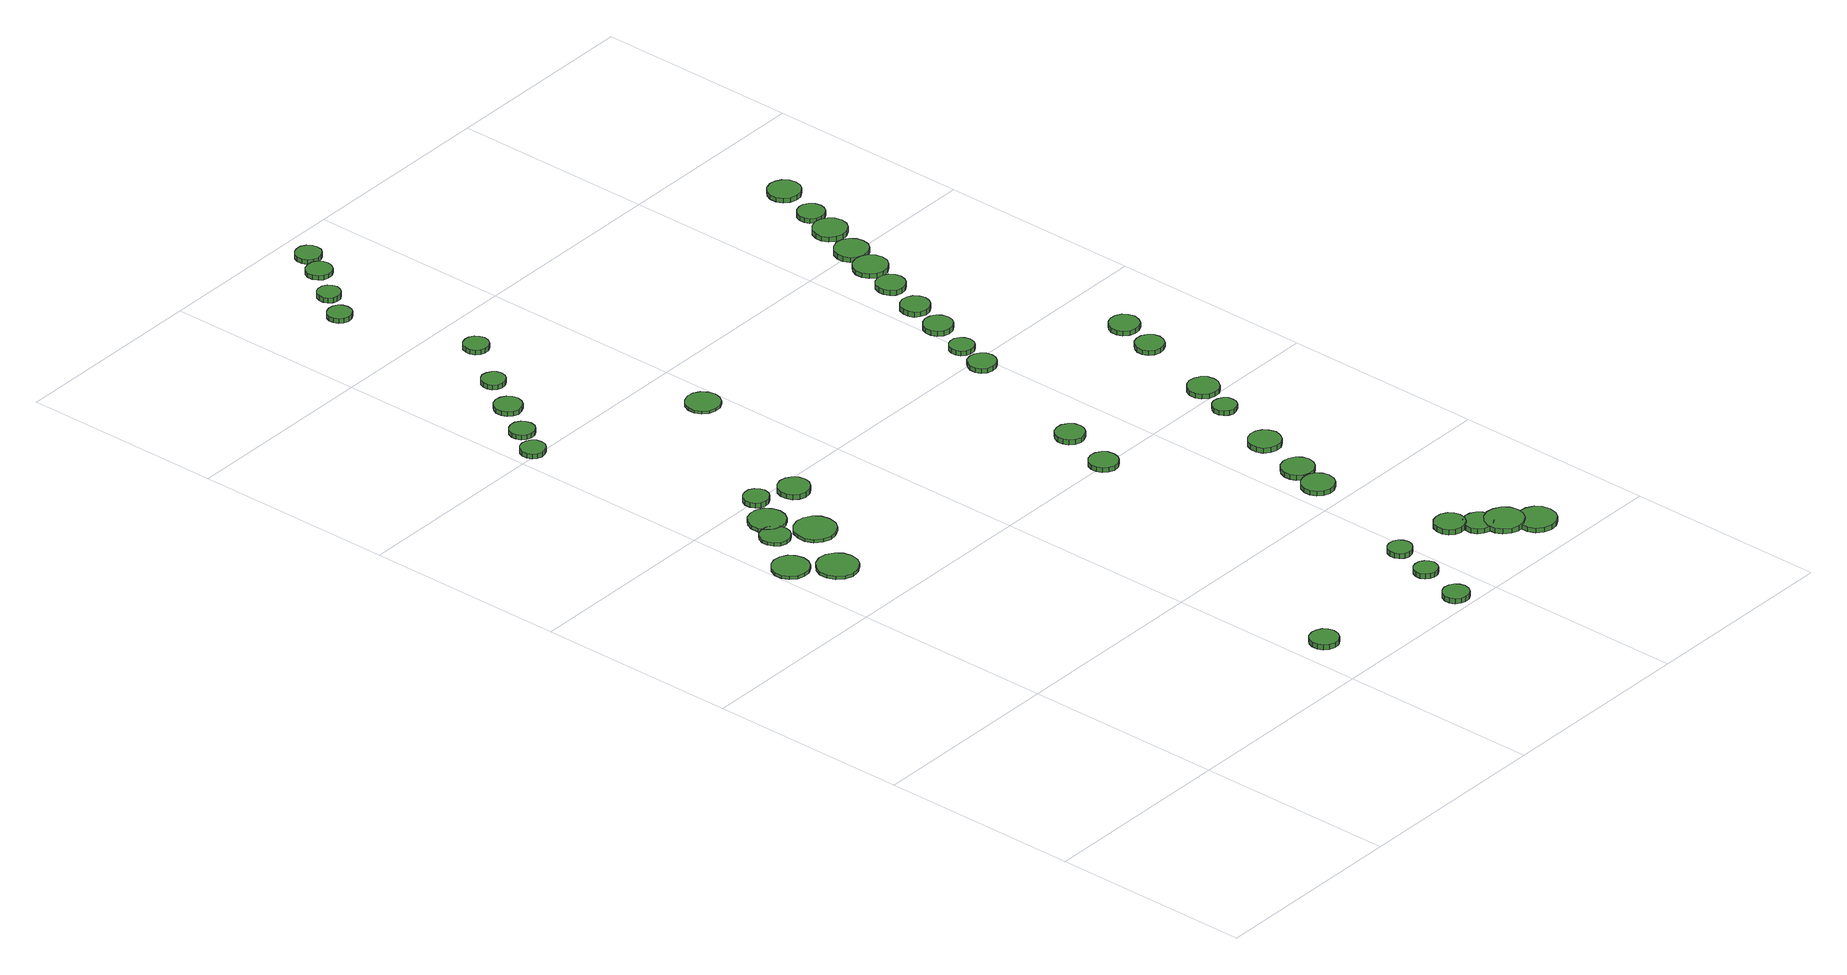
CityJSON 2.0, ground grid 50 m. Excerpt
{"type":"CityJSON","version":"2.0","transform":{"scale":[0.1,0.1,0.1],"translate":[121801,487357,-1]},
"CityObjects":{
"tree1":{"type":"SolitaryVegetationObject","attributes":{"function":"something"},"geometry":[{"type":"MultiSurface","lod":"1","boundaries":[[[0,1,2,3,4,5,6,7,8,9,10,11,12,13,14]],[[15,16,17,18,19,20,21,22,23,24,25,26,27,28,29]],[[0,29,28,1]],[[1,28,27,2]],[[2,27,26,3]],[[3,26,25,4]],[[4,25,24,5]],[[5,24,23,6]],[[6,23,22,7]],[[7,22,21,8]],[[8,21,20,9]],[[9,20,19,10]],[[10,19,18,11]],[[11,18,17,12]],[[12,17,16,13]],[[13,16,15,14]],[[14,15,29,0]]]}]},
"tree2":{"type":"SolitaryVegetationObject","attributes":{"function":"something"},"geometry":[{"type":"MultiSurface","lod":"1","boundaries":[[[30,31,32,33,34,35,36,37,38,39,40,41,42,43,44]],[[45,46,47,48,49,50,51,52,53,54,55,56,57,58,59]],[[30,59,58,31]],[[31,58,57,32]],[[32,57,56,33]],[[33,56,55,34]],[[34,55,54,35]],[[35,54,53,36]],[[36,53,52,37]],[[37,52,51,38]],[[38,51,50,39]],[[39,50,49,40]],[[40,49,48,41]],[[41,48,47,42]],[[42,47,46,43]],[[43,46,45,44]],[[44,45,59,30]]]}]},
"tree3":{"type":"SolitaryVegetationObject","attributes":{"function":"something"},"geometry":[{"type":"MultiSurface","lod":"1","boundaries":[[[60,61,62,63,64,65,66,67,68,69,70,71,72,73,74]],[[75,76,77,78,79,80,81,82,83,84,85,86,87,88,89]],[[60,89,88,61]],[[61,88,87,62]],[[62,87,86,63]],[[63,86,85,64]],[[64,85,84,65]],[[65,84,83,66]],[[66,83,82,67]],[[67,82,81,68]],[[68,81,80,69]],[[69,80,79,70]],[[70,79,78,71]],[[71,78,77,72]],[[72,77,76,73]],[[73,76,75,74]],[[74,75,89,60]]]}]},
"tree4":{"type":"SolitaryVegetationObject","attributes":{"function":"something"},"geometry":[{"type":"MultiSurface","lod":"1","boundaries":[[[90,91,92,93,94,95,96,97,98,99,100,101,102,103,104]],[[105,106,107,108,109,110,111,112,113,114,115,116,117,118,119]],[[90,119,118,91]],[[91,118,117,92]],[[92,117,116,93]],[[93,116,115,94]],[[94,115,114,95]],[[95,114,113,96]],[[96,113,112,97]],[[97,112,111,98]],[[98,111,110,99]],[[99,110,109,100]],[[100,109,108,101]],[[101,108,107,102]],[[102,107,106,103]],[[103,106,105,104]],[[104,105,119,90]]]}]},
"tree5":{"type":"SolitaryVegetationObject","attributes":{"function":"something"},"geometry":[{"type":"MultiSurface","lod":"1","boundaries":[[[120,121,122,123,124,125,126,127,128,129,130,131,132,133,134]],[[135,136,137,138,139,140,141,142,143,144,145,146,147,148,149]],[[120,149,148,121]],[[121,148,147,122]],[[122,147,146,123]],[[123,146,145,124]],[[124,145,144,125]],[[125,144,143,126]],[[126,143,142,127]],[[127,142,141,128]],[[128,141,140,129]],[[129,140,139,130]],[[130,139,138,131]],[[131,138,137,132]],[[132,137,136,133]],[[133,136,135,134]],[[134,135,149,120]]]}]},
"tree6":{"type":"SolitaryVegetationObject","attributes":{"function":"something"},"geometry":[{"type":"MultiSurface","lod":"1","boundaries":[[[150,151,152,153,154,155,156,157,158,159,160,161,162,163,164]],[[165,166,167,168,169,170,171,172,173,174,175,176,177,178,179]],[[150,179,178,151]],[[151,178,177,152]],[[152,177,176,153]],[[153,176,175,154]],[[154,175,174,155]],[[155,174,173,156]],[[156,173,172,157]],[[157,172,171,158]],[[158,171,170,159]],[[159,170,169,160]],[[160,169,168,161]],[[161,168,167,162]],[[162,167,166,163]],[[163,166,165,164]],[[164,165,179,150]]]}]},
"tree7":{"type":"SolitaryVegetationObject","attributes":{"function":"something"},"geometry":[{"type":"MultiSurface","lod":"1","boundaries":[[[180,181,182,183,184,185,186,187,188,189,190,191,192,193,194]],[[195,196,197,198,199,200,201,202,203,204,205,206,207,208,209]],[[180,209,208,181]],[[181,208,207,182]],[[182,207,206,183]],[[183,206,205,184]],[[184,205,204,185]],[[185,204,203,186]],[[186,203,202,187]],[[187,202,201,188]],[[188,201,200,189]],[[189,200,199,190]],[[190,199,198,191]],[[191,198,197,192]],[[192,197,196,193]],[[193,196,195,194]],[[194,195,209,180]]]}]},
"tree8":{"type":"SolitaryVegetationObject","attributes":{"function":"something"},"geometry":[{"type":"MultiSurface","lod":"1","boundaries":[[[210,211,212,213,214,215,216,217,218,219,220,221,222,223,224]],[[225,226,227,228,229,230,231,232,233,234,235,236,237,238,239]],[[210,239,238,211]],[[211,238,237,212]],[[212,237,236,213]],[[213,236,235,214]],[[214,235,234,215]],[[215,234,233,216]],[[216,233,232,217]],[[217,232,231,218]],[[218,231,230,219]],[[219,230,229,220]],[[220,229,228,221]],[[221,228,227,222]],[[222,227,226,223]],[[223,226,225,224]],[[224,225,239,210]]]}]},
"tree9":{"type":"SolitaryVegetationObject","attributes":{"function":"something"},"geometry":[{"type":"MultiSurface","lod":"1","boundaries":[[[240,241,242,243,244,245,246,247,248,249,250,251,252,253,254]],[[255,256,257,258,259,260,261,262,263,264,265,266,267,268,269]],[[240,269,268,241]],[[241,268,267,242]],[[242,267,266,243]],[[243,266,265,244]],[[244,265,264,245]],[[245,264,263,246]],[[246,263,262,247]],[[247,262,261,248]],[[248,261,260,249]],[[249,260,259,250]],[[250,259,258,251]],[[251,258,257,252]],[[252,257,256,253]],[[253,256,255,254]],[[254,255,269,240]]]}]},
"tree10":{"type":"SolitaryVegetationObject","attributes":{"function":"something"},"geometry":[{"type":"MultiSurface","lod":"1","boundaries":[[[270,271,272,273,274,275,276,277,278,279,280,281,282,283,284]],[[285,286,287,288,289,290,291,292,293,294,295,296,297,298,299]],[[270,299,298,271]],[[271,298,297,272]],[[272,297,296,273]],[[273,296,295,274]],[[274,295,294,275]],[[275,294,293,276]],[[276,293,292,277]],[[277,292,291,278]],[[278,291,290,279]],[[279,290,289,280]],[[280,289,288,281]],[[281,288,287,282]],[[282,287,286,283]],[[283,286,285,284]],[[284,285,299,270]]]}]},
"tree11":{"type":"SolitaryVegetationObject","attributes":{"function":"something"},"geometry":[{"type":"MultiSurface","lod":"1","boundaries":[[[300,301,302,303,304,305,306,307,308,309,310,311,312,313,314]],[[315,316,317,318,319,320,321,322,323,324,325,326,327,328,329]],[[300,329,328,301]],[[301,328,327,302]],[[302,327,326,303]],[[303,326,325,304]],[[304,325,324,305]],[[305,324,323,306]],[[306,323,322,307]],[[307,322,321,308]],[[308,321,320,309]],[[309,320,319,310]],[[310,319,318,311]],[[311,318,317,312]],[[312,317,316,313]],[[313,316,315,314]],[[314,315,329,300]]]}]},
"tree12":{"type":"SolitaryVegetationObject","attributes":{"function":"something"},"geometry":[{"type":"MultiSurface","lod":"1","boundaries":[[[330,331,332,333,334,335,336,337,338,339,340,341,342,343,344]],[[345,346,347,348,349,350,351,352,353,354,355,356,357,358,359]],[[330,359,358,331]],[[331,358,357,332]],[[332,357,356,333]],[[333,356,355,334]],[[334,355,354,335]],[[335,354,353,336]],[[336,353,352,337]],[[337,352,351,338]],[[338,351,350,339]],[[339,350,349,340]],[[340,349,348,341]],[[341,348,347,342]],[[342,347,346,343]],[[343,346,345,344]],[[344,345,359,330]]]}]},
"tree13":{"type":"SolitaryVegetationObject","attributes":{"function":"something"},"geometry":[{"type":"MultiSurface","lod":"1","boundaries":[[[360,361,362,363,364,365,366,367,368,369,370,371,372,373,374]],[[375,376,377,378,379,380,381,382,383,384,385,386,387,388,389]],[[360,389,388,361]],[[361,388,387,362]],[[362,387,386,363]],[[363,386,385,364]],[[364,385,384,365]],[[365,384,383,366]],[[366,383,382,367]],[[367,382,381,368]],[[368,381,380,369]],[[369,380,379,370]],[[370,379,378,371]],[[371,378,377,372]],[[372,377,376,373]],[[373,376,375,374]],[[374,375,389,360]]]}]},
"tree14":{"type":"SolitaryVegetationObject","attributes":{"function":"something"},"geometry":[{"type":"MultiSurface","lod":"1","boundaries":[[[390,391,392,393,394,395,396,397,398,399,400,401,402,403,404]],[[405,406,407,408,409,410,411,412,413,414,415,416,417,418,419]],[[390,419,418,391]],[[391,418,417,392]],[[392,417,416,393]],[[393,416,415,394]],[[394,415,414,395]],[[395,414,413,396]],[[396,413,412,397]],[[397,412,411,398]],[[398,411,410,399]],[[399,410,409,400]],[[400,409,408,401]],[[401,408,407,402]],[[402,407,406,403]],[[403,406,405,404]],[[404,405,419,390]]]}]},
"tree15":{"type":"SolitaryVegetationObject","attributes":{"function":"something"},"geometry":[{"type":"MultiSurface","lod":"1","boundaries":[[[420,421,422,423,424,425,426,427,428,429,430,431,432,433,434]],[[435,436,437,438,439,440,441,442,443,444,445,446,447,448,449]],[[420,449,448,421]],[[421,448,447,422]],[[422,447,446,423]],[[423,446,445,424]],[[424,445,444,425]],[[425,444,443,426]],[[426,443,442,427]],[[427,442,441,428]],[[428,441,440,429]],[[429,440,439,430]],[[430,439,438,431]],[[431,438,437,432]],[[432,437,436,433]],[[433,436,435,434]],[[434,435,449,420]]]}]},
"tree16":{"type":"SolitaryVegetationObject","attributes":{"function":"something"},"geometry":[{"type":"MultiSurface","lod":"1","boundaries":[[[450,451,452,453,454,455,456,457,458,459,460,461,462,463,464]],[[465,466,467,468,469,470,471,472,473,474,475,476,477,478,479]],[[450,479,478,451]],[[451,478,477,452]],[[452,477,476,453]],[[453,476,475,454]],[[454,475,474,455]],[[455,474,473,456]],[[456,473,472,457]],[[457,472,471,458]],[[458,471,470,459]],[[459,470,469,460]],[[460,469,468,461]],[[461,468,467,462]],[[462,467,466,463]],[[463,466,465,464]],[[464,465,479,450]]]}]},
"tree17":{"type":"SolitaryVegetationObject","attributes":{"function":"something"},"geometry":[{"type":"MultiSurface","lod":"1","boundaries":[[[480,481,482,483,484,485,486,487,488,489,490,491,492,493,494]],[[495,496,497,498,499,500,501,502,503,504,505,506,507,508,509]],[[480,509,508,481]],[[481,508,507,482]],[[482,507,506,483]],[[483,506,505,484]],[[484,505,504,485]],[[485,504,503,486]],[[486,503,502,487]],[[487,502,501,488]],[[488,501,500,489]],[[489,500,499,490]],[[490,499,498,491]],[[491,498,497,492]],[[492,497,496,493]],[[493,496,495,494]],[[494,495,509,480]]]}]},
"tree18":{"type":"SolitaryVegetationObject","attributes":{"function":"something"},"geometry":[{"type":"MultiSurface","lod":"1","boundaries":[[[510,511,512,513,514,515,516,517,518,519,520,521,522,523,524]],[[525,526,527,528,529,530,531,532,533,534,535,536,537,538,539]],[[510,539,538,511]],[[511,538,537,512]],[[512,537,536,513]],[[513,536,535,514]],[[514,535,534,515]],[[515,534,533,516]],[[516,533,532,517]],[[517,532,531,518]],[[518,531,530,519]],[[519,530,529,520]],[[520,529,528,521]],[[521,528,527,522]],[[522,527,526,523]],[[523,526,525,524]],[[524,525,539,510]]]}]},
"tree19":{"type":"SolitaryVegetationObject","attributes":{"function":"something"},"geometry":[{"type":"MultiSurface","lod":"1","boundaries":[[[540,541,542,543,544,545,546,547,548,549,550,551,552,553,554]],[[555,556,557,558,559,560,561,562,563,564,565,566,567,568,569]],[[540,569,568,541]],[[541,568,567,542]],[[542,567,566,543]],[[543,566,565,544]],[[544,565,564,545]],[[545,564,563,546]],[[546,563,562,547]],[[547,562,561,548]],[[548,561,560,549]],[[549,560,559,550]],[[550,559,558,551]],[[551,558,557,552]],[[552,557,556,553]],[[553,556,555,554]],[[554,555,569,540]]]}]},
"tree20":{"type":"SolitaryVegetationObject","attributes":{"function":"something"},"geometry":[{"type":"MultiSurface","lod":"1","boundaries":[[[570,571,572,573,574,575,576,577,578,579,580,581,582,583,584]],[[585,586,587,588,589,590,591,592,593,594,595,596,597,598,599]],[[570,599,598,571]],[[571,598,597,572]],[[572,597,596,573]],[[573,596,595,574]],[[574,595,594,575]],[[575,594,593,576]],[[576,593,592,577]],[[577,592,591,578]],[[578,591,590,579]],[[579,590,589,580]],[[580,589,588,581]],[[581,588,587,582]],[[582,587,586,583]],[[583,586,585,584]],[[584,585,599,570]]]}]},
"tree21":{"type":"SolitaryVegetationObject","attributes":{"function":"something"},"geometry":[{"type":"MultiSurface","lod":"1","boundaries":[[[600,601,602,603,604,605,606,607,608,609,610,611,612,613,614]],[[615,616,617,618,619,620,621,622,623,624,625,626,627,628,629]],[[600,629,628,601]],[[601,628,627,602]],[[602,627,626,603]],[[603,626,625,604]],[[604,625,624,605]],[[605,624,623,606]],[[606,623,622,607]],[[607,622,621,608]],[[608,621,620,609]],[[609,620,619,610]],[[610,619,618,611]],[[611,618,617,612]],[[612,617,616,613]],[[613,616,615,614]],[[614,615,629,600]]]}]},
"tree22":{"type":"SolitaryVegetationObject","attributes":{"function":"something"},"geometry":[{"type":"MultiSurface","lod":"1","boundaries":[[[630,631,632,633,634,635,636,637,638,639,640,641,642,643,644]],[[645,646,647,648,649,650,651,652,653,654,655,656,657,658,659]],[[630,659,658,631]],[[631,658,657,632]],[[632,657,656,633]],[[633,656,655,634]],[[634,655,654,635]],[[635,654,653,636]],[[636,653,652,637]],[[637,652,651,638]],[[638,651,650,639]],[[639,650,649,640]],[[640,649,648,641]],[[641,648,647,642]],[[642,647,646,643]],[[643,646,645,644]],[[644,645,659,630]]]}]},
"tree23":{"type":"SolitaryVegetationObject","attributes":{"function":"something"},"geometry":[{"type":"MultiSurface","lod":"1","boundaries":[[[660,661,662,663,664,665,666,667,668,669,670,671,672,673,674]],[[675,676,677,678,679,680,681,682,683,684,685,686,687,688,689]],[[660,689,688,661]],[[661,688,687,662]],[[662,687,686,663]],[[663,686,685,664]],[[664,685,684,665]],[[665,684,683,666]],[[666,683,682,667]],[[667,682,681,668]],[[668,681,680,669]],[[669,680,679,670]],[[670,679,678,671]],[[671,678,677,672]],[[672,677,676,673]],[[673,676,675,674]],[[674,675,689,660]]]}]},
"tree24":{"type":"SolitaryVegetationObject","attributes":{"function":"something"},"geometry":[{"type":"MultiSurface","lod":"1","boundaries":[[[690,691,692,693,694,695,696,697,698,699,700,701,702,703,704]],[[705,706,707,708,709,710,711,712,713,714,715,716,717,718,719]],[[690,719,718,691]],[[691,718,717,692]],[[692,717,716,693]],[[693,716,715,694]],[[694,715,714,695]],[[695,714,713,696]],[[696,713,712,697]],[[697,712,711,698]],[[698,711,710,699]],[[699,710,709,700]],[[700,709,708,701]],[[701,708,707,702]],[[702,707,706,703]],[[703,706,705,704]],[[704,705,719,690]]]}]},
"tree25":{"type":"SolitaryVegetationObject","attributes":{"function":"something"},"geometry":[{"type":"MultiSurface","lod":"1","boundaries":[[[720,721,722,723,724,725,726,727,728,729,730,731,732,733,734]],[[735,736,737,738,739,740,741,742,743,744,745,746,747,748,749]],[[720,749,748,721]],[[721,748,747,722]],[[722,747,746,723]],[[723,746,745,724]],[[724,745,744,725]],[[725,744,743,726]],[[726,743,742,727]],[[727,742,741,728]],[[728,741,740,729]],[[729,740,739,730]],[[730,739,738,731]],[[731,738,737,732]],[[732,737,736,733]],[[733,736,735,734]],[[734,735,749,720]]]}]},
"tree26":{"type":"SolitaryVegetationObject","attributes":{"function":"something"},"geometry":[{"type":"MultiSurface","lod":"1","boundaries":[[[750,751,752,753,754,755,756,757,758,759,760,761,762,763,764]],[[765,766,767,768,769,770,771,772,773,774,775,776,777,778,779]],[[750,779,778,751]],[[751,778,777,752]],[[752,777,776,753]],[[753,776,775,754]],[[754,775,774,755]],[[755,774,773,756]],[[756,773,772,757]],[[757,772,771,758]],[[758,771,770,759]],[[759,770,769,760]],[[760,769,768,761]],[[761,768,767,762]],[[762,767,766,763]],[[763,766,765,764]],[[764,765,779,750]]]}]},
"tree27":{"type":"SolitaryVegetationObject","attributes":{"function":"something"},"geometry":[{"type":"MultiSurface","lod":"1","boundaries":[[[780,781,782,783,784,785,786,787,788,789,790,791,792,793,794]],[[795,796,797,798,799,800,801,802,803,804,805,806,807,808,809]],[[780,809,808,781]],[[781,808,807,782]],[[782,807,806,783]],[[783,806,805,784]],[[784,805,804,785]],[[785,804,803,786]],[[786,803,802,787]],[[787,802,801,788]],[[788,801,800,789]],[[789,800,799,790]],[[790,799,798,791]],[[791,798,797,792]],[[792,797,796,793]],[[793,796,795,794]],[[794,795,809,780]]]}]},
"tree28":{"type":"SolitaryVegetationObject","attributes":{"function":"something"},"geometry":[{"type":"MultiSurface","lod":"1","boundaries":[[[810,811,812,813,814,815,816,817,818,819,820,821,822,823,824]],[[825,826,827,828,829,830,831,832,833,834,835,836,837,838,839]],[[810,839,838,811]],[[811,838,837,812]],[[812,837,836,813]],[[813,836,835,814]],[[814,835,834,815]],[[815,834,833,816]],[[816,833,832,817]],[[817,832,831,818]],[[818,831,830,819]],[[819,830,829,820]],[[820,829,828,821]],[[821,828,827,822]],[[822,827,826,823]],[[823,826,825,824]],[[824,825,839,810]]]}]},
"tree29":{"type":"SolitaryVegetationObject","attributes":{"function":"something"},"geometry":[{"type":"MultiSurface","lod":"1","boundaries":[[[840,841,842,843,844,845,846,847,848,849,850,851,852,853,854]],[[855,856,857,858,859,860,861,862,863,864,865,866,867,868,869]],[[840,869,868,841]],[[841,868,867,842]],[[842,867,866,843]],[[843,866,865,844]],[[844,865,864,845]],[[845,864,863,846]],[[846,863,862,847]],[[847,862,861,848]],[[848,861,860,849]],[[849,860,859,850]],[[850,859,858,851]],[[851,858,857,852]],[[852,857,856,853]],[[853,856,855,854]],[[854,855,869,840]]]}]},
"tree30":{"type":"SolitaryVegetationObject","attributes":{"function":"something"},"geometry":[{"type":"MultiSurface","lod":"1","boundaries":[[[870,871,872,873,874,875,876,877,878,879,880,881,882,883,884]],[[885,886,887,888,889,890,891,892,893,894,895,896,897,898,899]],[[870,899,898,871]],[[871,898,897,872]],[[872,897,896,873]],[[873,896,895,874]],[[874,895,894,875]],[[875,894,893,876]],[[876,893,892,877]],[[877,892,891,878]],[[878,891,890,879]],[[879,890,889,880]],[[880,889,888,881]],[[881,888,887,882]],[[882,887,886,883]],[[883,886,885,884]],[[884,885,899,870]]]}]},
"tree31":{"type":"SolitaryVegetationObject","attributes":{"function":"something"},"geometry":[{"type":"MultiSurface","lod":"1","boundaries":[[[900,901,902,903,904,905,906,907,908,909,910,911,912,913,914]],[[915,916,917,918,919,920,921,922,923,924,925,926,927,928,929]],[[900,929,928,901]],[[901,928,927,902]],[[902,927,926,903]],[[903,926,925,904]],[[904,925,924,905]],[[905,924,923,906]],[[906,923,922,907]],[[907,922,921,908]],[[908,921,920,909]],[[909,920,919,910]],[[910,919,918,911]],[[911,918,917,912]],[[912,917,916,913]],[[913,916,915,914]],[[914,915,929,900]]]}]},
"tree32":{"type":"SolitaryVegetationObject","attributes":{"function":"something"},"geometry":[{"type":"MultiSurface","lod":"1","boundaries":[[[930,931,932,933,934,935,936,937,938,939,940,941,942,943,944]],[[945,946,947,948,949,950,951,952,953,954,955,956,957,958,959]],[[930,959,958,931]],[[931,958,957,932]],[[932,957,956,933]],[[933,956,955,934]],[[934,955,954,935]],[[935,954,953,936]],[[936,953,952,937]],[[937,952,951,938]],[[938,951,950,939]],[[939,950,949,940]],[[940,949,948,941]],[[941,948,947,942]],[[942,947,946,943]],[[943,946,945,944]],[[944,945,959,930]]]}]},
"tree33":{"type":"SolitaryVegetationObject","attributes":{"function":"something"},"geometry":[{"type":"MultiSurface","lod":"1","boundaries":[[[960,961,962,963,964,965,966,967,968,969,970,971,972,973,974]],[[975,976,977,978,979,980,981,982,983,984,985,986,987,988,989]],[[960,989,988,961]],[[961,988,987,962]],[[962,987,986,963]],[[963,986,985,964]],[[964,985,984,965]],[[965,984,983,966]],[[966,983,982,967]],[[967,982,981,968]],[[968,981,980,969]],[[969,980,979,970]],[[970,979,978,971]],[[971,978,977,972]],[[972,977,976,973]],[[973,976,975,974]],[[974,975,989,960]]]}]},
"tree34":{"type":"SolitaryVegetationObject","attributes":{"function":"something"},"geometry":[{"type":"MultiSurface","lod":"1","boundaries":[[[990,991,992,993,994,995,996,997,998,999,1000,1001,1002,1003,1004]],[[1005,1006,1007,1008,1009,1010,1011,1012,1013,1014,1015,1016,1017,1018,1019]],[[990,1019,1018,991]],[[991,1018,1017,992]],[[992,1017,1016,993]],[[993,1016,1015,994]],[[994,1015,1014,995]],[[995,1014,1013,996]],[[996,1013,1012,997]],[[997,1012,1011,998]],[[998,1011,1010,999]],[[999,1010,1009,1000]],[[1000,1009,1008,1001]],[[1001,1008,1007,1002]],[[1002,1007,1006,1003]],[[1003,1006,1005,1004]],[[1004,1005,1019,990]]]}]},
"tree35":{"type":"SolitaryVegetationObject","attributes":{"function":"something"},"geometry":[{"type":"MultiSurface","lod":"1","boundaries":[[[1020,1021,1022,1023,1024,1025,1026,1027,1028,1029,1030,1031,1032,1033,1034]],[[1035,1036,1037,1038,1039,1040,1041,1042,1043,1044,1045,1046,1047,1048,1049]],[[1020,1049,1048,1021]],[[1021,1048,1047,1022]],[[1022,1047,1046,1023]],[[1023,1046,1045,1024]],[[1024,1045,1044,1025]],[[1025,1044,1043,1026]],[[1026,1043,1042,1027]],[[1027,1042,1041,1028]],[[1028,1041,1040,1029]],[[1029,1040,1039,1030]],[[1030,1039,1038,1031]],[[1031,1038,1037,1032]],[[1032,1037,1036,1033]],[[1033,1036,1035,1034]],[[1034,1035,1049,1020]]]}]},
"tree36":{"type":"SolitaryVegetationObject","attributes":{"function":"something"},"geometry":[{"type":"MultiSurface","lod":"1","boundaries":[[[1050,1051,1052,1053,1054,1055,1056,1057,1058,1059,1060,1061,1062,1063,1064]],[[1065,1066,1067,1068,1069,1070,1071,1072,1073,1074,1075,1076,1077,1078,1079]],[[1050,1079,1078,1051]],[[1051,1078,1077,1052]],[[1052,1077,1076,1053]],[[1053,1076,1075,1054]],[[1054,1075,1074,1055]],[[1055,1074,1073,1056]],[[1056,1073,1072,1057]],[[1057,1072,1071,1058]],[[1058,1071,1070,1059]],[[1059,1070,1069,1060]],[[1060,1069,1068,1061]],[[1061,1068,1067,1062]],[[1062,1067,1066,1063]],[[1063,1066,1065,1064]],[[1064,1065,1079,1050]]]}]},
"tree37":{"type":"SolitaryVegetationObject","attributes":{"function":"something"},"geometry":[{"type":"MultiSurface","lod":"1","boundaries":[[[1080,1081,1082,1083,1084,1085,1086,1087,1088,1089,1090,1091,1092,1093,1094]],[[1095,1096,1097,1098,1099,1100,1101,1102,1103,1104,1105,1106,1107,1108,1109]],[[1080,1109,1108,1081]],[[1081,1108,1107,1082]],[[1082,1107,1106,1083]],[[1083,1106,1105,1084]],[[1084,1105,1104,1085]],[[1085,1104,1103,1086]],[[1086,1103,1102,1087]],[[1087,1102,1101,1088]],[[1088,1101,1100,1089]],[[1089,1100,1099,1090]],[[1090,1099,1098,1091]],[[1091,1098,1097,1092]],[[1092,1097,1096,1093]],[[1093,1096,1095,1094]],[[1094,1095,1109,1080]]]}]},
"tree38":{"type":"SolitaryVegetationObject","attributes":{"function":"something"},"geometry":[{"type":"MultiSurface","lod":"1","boundaries":[[[1110,1111,1112,1113,1114,1115,1116,1117,1118,1119,1120,1121,1122,1123,1124]],[[1125,1126,1127,1128,1129,1130,1131,1132,1133,1134,1135,1136,1137,1138,1139]],[[1110,1139,1138,1111]],[[1111,1138,1137,1112]],[[1112,1137,1136,1113]],[[1113,1136,1135,1114]],[[1114,1135,1134,1115]],[[1115,1134,1133,1116]],[[1116,1133,1132,1117]],[[1117,1132,1131,1118]],[[1118,1131,1130,1119]],[[1119,1130,1129,1120]],[[1120,1129,1128,1121]],[[1121,1128,1127,1122]],[[1122,1127,1126,1123]],[[1123,1126,1125,1124]],[[1124,1125,1139,1110]]]}]},
"tree39":{"type":"SolitaryVegetationObject","attributes":{"function":"something"},"geometry":[{"type":"MultiSurface","lod":"1","boundaries":[[[1140,1141,1142,1143,1144,1145,1146,1147,1148,1149,1150,1151,1152,1153,1154]],[[1155,1156,1157,1158,1159,1160,1161,1162,1163,1164,1165,1166,1167,1168,1169]],[[1140,1169,1168,1141]],[[1141,1168,1167,1142]],[[1142,1167,1166,1143]],[[1143,1166,1165,1144]],[[1144,1165,1164,1145]],[[1145,1164,1163,1146]],[[1146,1163,1162,1147]],[[1147,1162,1161,1148]],[[1148,1161,1160,1149]],[[1149,1160,1159,1150]],[[1150,1159,1158,1151]],[[1151,1158,1157,1152]],[[1152,1157,1156,1153]],[[1153,1156,1155,1154]],[[1154,1155,1169,1140]]]}]},
"tree40":{"type":"SolitaryVegetationObject","attributes":{"function":"something"},"geometry":[{"type":"MultiSurface","lod":"1","boundaries":[[[1170,1171,1172,1173,1174,1175,1176,1177,1178,1179,1180,1181,1182,1183,1184]],[[1185,1186,1187,1188,1189,1190,1191,1192,1193,1194,1195,1196,1197,1198,1199]],[[1170,1199,1198,1171]],[[1171,1198,1197,1172]],[[1172,1197,1196,1173]],[[1173,1196,1195,1174]],[[1174,1195,1194,1175]],[[1175,1194,1193,1176]],[[1176,1193,1192,1177]],[[1177,1192,1191,1178]],[[1178,1191,1190,1179]],[[1179,1190,1189,1180]],[[1180,1189,1188,1181]],[[1181,1188,1187,1182]],[[1182,1187,1186,1183]],[[1183,1186,1185,1184]],[[1184,1185,1199,1170]]]}]},
"tree41":{"type":"SolitaryVegetationObject","attributes":{"function":"something"},"geometry":[{"type":"MultiSurface","lod":"1","boundaries":[[[1200,1201,1202,1203,1204,1205,1206,1207,1208,1209,1210,1211,1212,1213,1214]],[[1215,1216,1217,1218,1219,1220,1221,1222,1223,1224,1225,1226,1227,1228,1229]],[[1200,1229,1228,1201]],[[1201,1228,1227,1202]],[[1202,1227,1226,1203]],[[1203,1226,1225,1204]],[[1204,1225,1224,1205]],[[1205,1224,1223,1206]],[[1206,1223,1222,1207]],[[1207,1222,1221,1208]],[[1208,1221,1220,1209]],[[1209,1220,1219,1210]],[[1210,1219,1218,1211]],[[1211,1218,1217,1212]],[[1212,1217,1216,1213]],[[1213,1216,1215,1214]],[[1214,1215,1229,1200]]]}]},
"tree42":{"type":"SolitaryVegetationObject","attributes":{"function":"something"},"geometry":[{"type":"MultiSurface","lod":"1","boundaries":[[[1230,1231,1232,1233,1234,1235,1236,1237,1238,1239,1240,1241,1242,1243,1244]],[[1245,1246,1247,1248,1249,1250,1251,1252,1253,1254,1255,1256,1257,1258,1259]],[[1230,1259,1258,1231]],[[1231,1258,1257,1232]],[[1232,1257,1256,1233]],[[1233,1256,1255,1234]],[[1234,1255,1254,1235]],[[1235,1254,1253,1236]],[[1236,1253,1252,1237]],[[1237,1252,1251,1238]],[[1238,1251,1250,1239]],[[1239,1250,1249,1240]],[[1240,1249,1248,1241]],[[1241,1248,1247,1242]],[[1242,1247,1246,1243]],[[1243,1246,1245,1244]],[[1244,1245,1259,1230]]]}]},
"tree43":{"type":"SolitaryVegetationObject","attributes":{"function":"something"},"geometry":[{"type":"MultiSurface","lod":"1","boundaries":[[[1260,1261,1262,1263,1264,1265,1266,1267,1268,1269,1270,1271,1272,1273,1274]],[[1275,1276,1277,1278,1279,1280,1281,1282,1283,1284,1285,1286,1287,1288,1289]],[[1260,1289,1288,1261]],[[1261,1288,1287,1262]],[[1262,1287,1286,1263]],[[1263,1286,1285,1264]],[[1264,1285,1284,1265]],[[1265,1284,1283,1266]],[[1266,1283,1282,1267]],[[1267,1282,1281,1268]],[[1268,1281,1280,1269]],[[1269,1280,1279,1270]],[[1270,1279,1278,1271]],[[1271,1278,1277,1272]],[[1272,1277,1276,1273]],[[1273,1276,1275,1274]],[[1274,1275,1289,1260]]]}]},
"tree44":{"type":"SolitaryVegetationObject","attributes":{"function":"something"},"geometry":[{"type":"MultiSurface","lod":"1","boundaries":[[[1290,1291,1292,1293,1294,1295,1296,1297,1298,1299,1300,1301,1302,1303,1304]],[[1305,1306,1307,1308,1309,1310,1311,1312,1313,1314,1315,1316,1317,1318,1319]],[[1290,1319,1318,1291]],[[1291,1318,1317,1292]],[[1292,1317,1316,1293]],[[1293,1316,1315,1294]],[[1294,1315,1314,1295]],[[1295,1314,1313,1296]],[[1296,1313,1312,1297]],[[1297,1312,1311,1298]],[[1298,1311,1310,1299]],[[1299,1310,1309,1300]],[[1300,1309,1308,1301]],[[1301,1308,1307,1302]],[[1302,1307,1306,1303]],[[1303,1306,1305,1304]],[[1304,1305,1319,1290]]]}]}
},
"vertices":[
[92,1258,15],[88,1277,15],[77,1292,15],[61,1301,15],[42,1303,15],[25,1297,15],[11,1285,15],[3,1268,15],[3,1249,15],[11,1232,15],[25,1219,15],[42,1214,15],[61,1216,15],[77,1225,15],[88,1240,15],[88,1240,7],[77,1225,7],[61,1216,7],[42,1214,7],[25,1219,7],[11,1232,7],[3,1249,7],[3,1268,7],[11,1285,7],[25,1297,7],[42,1303,7],[61,1301,7],[77,1292,7],[88,1277,7],[92,1258,7],
[168,1181,15],[164,1201,15],[152,1218,15],[134,1229,15],[113,1231,15],[93,1224,15],[78,1210,15],[69,1191,15],[69,1171,15],[78,1152,15],[93,1138,15],[113,1131,15],[134,1134,15],[152,1144,15],[164,1161,15],[164,1161,7],[152,1144,7],[134,1134,7],[113,1131,7],[93,1138,7],[78,1152,7],[69,1171,7],[69,1191,7],[78,1210,7],[93,1224,7],[113,1231,7],[134,1229,7],[152,1218,7],[164,1201,7],[168,1181,7],
[162,1369,15],[159,1384,15],[150,1396,15],[137,1404,15],[122,1405,15],[107,1401,15],[96,1391,15],[90,1377,15],[90,1362,15],[96,1348,15],[107,1337,15],[122,1333,15],[137,1334,15],[150,1342,15],[159,1354,15],[159,1354,7],[150,1342,7],[137,1334,7],[122,1333,7],[107,1337,7],[96,1348,7],[90,1362,7],[90,1377,7],[96,1391,7],[107,1401,7],[122,1405,7],[137,1404,7],[150,1396,7],[159,1384,7],[162,1369,7],
[208,1424,16],[204,1443,16],[193,1458,16],[177,1467,16],[159,1469,16],[141,1463,16],[127,1451,16],[119,1434,16],[119,1415,16],[127,1398,16],[141,1386,16],[159,1380,16],[177,1382,16],[193,1391,16],[204,1406,16],[204,1406,7],[193,1391,7],[177,1382,7],[159,1380,7],[141,1386,7],[127,1398,7],[119,1415,7],[119,1434,7],[127,1451,7],[141,1463,7],[159,1469,7],[177,1467,7],[193,1458,7],[204,1443,7],[208,1424,7],
[255,1319,15],[251,1339,15],[239,1356,15],[220,1366,15],[200,1369,15],[180,1362,15],[164,1348,15],[156,1329,15],[156,1308,15],[164,1289,15],[180,1275,15],[200,1268,15],[220,1271,15],[239,1281,15],[251,1298,15],[251,1298,7],[239,1281,7],[220,1271,7],[200,1268,7],[180,1275,7],[164,1289,7],[156,1308,7],[156,1329,7],[164,1348,7],[180,1362,7],[200,1369,7],[220,1366,7],[239,1356,7],[251,1339,7],[255,1319,7],
[600,136,31],[597,150,31],[589,161,31],[576,168,31],[562,170,31],[548,166,31],[537,156,31],[532,143,31],[532,128,31],[537,115,31],[548,106,31],[562,101,31],[576,103,31],[589,110,31],[597,121,31],[597,121,18],[589,110,18],[576,103,18],[562,101,18],[548,106,18],[537,115,18],[532,128,18],[532,143,18],[537,156,18],[548,166,18],[562,170,18],[576,168,18],[589,161,18],[597,150,18],[600,136,18],
[84,2016,19],[82,2028,19],[74,2038,19],[64,2044,19],[51,2046,19],[39,2042,19],[30,2034,19],[25,2022,19],[25,2010,19],[30,1998,19],[39,1990,19],[51,1986,19],[64,1988,19],[74,1994,19],[82,2004,19],[82,2004,7],[74,1994,7],[64,1988,7],[51,1986,7],[39,1990,7],[30,1998,7],[25,2010,7],[25,2022,7],[30,2034,7],[39,2042,7],[51,2046,7],[64,2044,7],[74,2038,7],[82,2028,7],[84,2016,7],
[244,1498,23],[241,1510,23],[234,1521,23],[222,1527,23],[210,1528,23],[197,1524,23],[188,1516,23],[183,1504,23],[183,1491,23],[188,1479,23],[197,1471,23],[210,1467,23],[222,1468,23],[234,1475,23],[241,1485,23],[241,1485,10],[234,1475,10],[222,1468,10],[210,1467,10],[197,1471,10],[188,1479,10],[183,1491,10],[183,1504,10],[188,1516,10],[197,1524,10],[210,1528,10],[222,1527,10],[234,1521,10],[241,1510,10],[244,1498,10],
[131,2086,18],[128,2098,18],[121,2108,18],[110,2115,18],[97,2116,18],[85,2112,18],[76,2104,18],[71,2092,18],[71,2080,18],[76,2068,18],[85,2060,18],[97,2056,18],[110,2057,18],[121,2063,18],[128,2073,18],[128,2073,6],[121,2063,6],[110,2057,6],[97,2056,6],[85,2060,6],[76,2068,6],[71,2080,6],[71,2092,6],[76,2104,6],[85,2112,6],[97,2116,6],[110,2115,6],[121,2108,6],[128,2098,6],[131,2086,6],
[335,1458,25],[332,1473,25],[322,1486,25],[309,1494,25],[293,1496,25],[278,1491,25],[266,1480,25],[260,1466,25],[260,1450,25],[266,1436,25],[278,1425,25],[293,1420,25],[309,1422,25],[322,1430,25],[332,1443,25],[332,1443,12],[322,1430,12],[309,1422,12],[293,1420,12],[278,1425,12],[266,1436,12],[260,1450,12],[260,1466,12],[266,1480,12],[278,1491,12],[293,1496,12],[309,1494,12],[322,1486,12],[332,1473,12],[335,1458,12],
[192,2176,18],[189,2189,18],[181,2200,18],[169,2207,18],[155,2209,18],[142,2205,18],[132,2195,18],[126,2183,18],[126,2169,18],[132,2156,18],[142,2147,18],[155,2142,18],[169,2144,18],[181,2151,18],[189,2162,18],[189,2162,6],[181,2151,6],[169,2144,6],[155,2142,6],[142,2147,6],[132,2156,6],[126,2169,6],[126,2183,6],[132,2195,6],[142,2205,6],[155,2209,6],[169,2207,6],[181,2200,6],[189,2189,6],[192,2176,6],
[249,2270,18],[246,2282,18],[239,2291,18],[228,2297,18],[216,2299,18],[205,2295,18],[196,2287,18],[191,2276,18],[191,2264,18],[196,2253,18],[205,2245,18],[216,2241,18],[228,2242,18],[239,2248,18],[246,2258,18],[246,2258,6],[239,2248,6],[228,2242,6],[216,2241,6],[205,2245,6],[196,2253,6],[191,2264,6],[191,2276,6],[196,2287,6],[205,2295,6],[216,2299,6],[228,2297,6],[239,2291,6],[246,2282,6],[249,2270,6],
[934,33,30],[931,46,30],[924,57,30],[912,63,30],[899,65,30],[887,61,30],[877,52,30],[871,40,30],[871,27,30],[877,14,30],[887,6,30],[899,2,30],[912,3,30],[924,10,30],[931,20,30],[931,20,17],[924,10,17],[912,3,17],[899,2,17],[887,6,17],[877,14,17],[871,27,17],[871,40,17],[877,52,17],[887,61,17],[899,65,17],[912,63,17],[924,57,17],[931,46,17],[934,33,17],
[965,150,30],[962,161,30],[955,171,30],[945,177,30],[933,178,30],[922,175,30],[913,167,30],[908,156,30],[908,144,30],[913,133,30],[922,125,30],[933,121,30],[945,122,30],[955,128,30],[962,138,30],[962,138,17],[955,128,17],[945,122,17],[933,121,17],[922,125,17],[913,133,17],[908,144,17],[908,156,17],[913,167,17],[922,175,17],[933,178,17],[945,177,17],[955,171,17],[962,161,17],[965,150,17],
[493,1852,14],[489,1869,14],[479,1883,14],[464,1892,14],[447,1894,14],[430,1888,14],[417,1877,14],[410,1861,14],[410,1843,14],[417,1828,14],[430,1816,14],[447,1811,14],[464,1812,14],[479,1821,14],[489,1835,14],[489,1835,7],[479,1821,7],[464,1812,7],[447,1811,7],[430,1816,7],[417,1828,7],[410,1843,7],[410,1861,7],[417,1877,7],[430,1888,7],[447,1894,7],[464,1892,7],[479,1883,7],[489,1869,7],[493,1852,7],
[329,2386,26],[326,2398,26],[319,2409,26],[308,2415,26],[295,2416,26],[283,2412,26],[274,2404,26],[269,2392,26],[269,2380,26],[274,2368,26],[283,2360,26],[295,2356,26],[308,2357,26],[319,2364,26],[326,2374,26],[326,2374,14],[319,2364,14],[308,2357,14],[295,2356,14],[283,2360,14],[274,2368,14],[269,2380,14],[269,2392,14],[274,2404,14],[283,2412,14],[295,2416,14],[308,2415,14],[319,2409,14],[326,2398,14],[329,2386,14],
[233,2705,25],[231,2717,25],[224,2727,25],[213,2733,25],[201,2734,25],[189,2730,25],[180,2722,25],[175,2711,25],[175,2699,25],[180,2688,25],[189,2680,25],[201,2676,25],[213,2677,25],[224,2683,25],[231,2693,25],[231,2693,13],[224,2683,13],[213,2677,13],[201,2676,13],[189,2680,13],[180,2688,13],[175,2699,13],[175,2711,13],[180,2722,13],[189,2730,13],[201,2734,13],[213,2733,13],[224,2727,13],[231,2717,13],[233,2705,13],
[992,247,32],[989,259,32],[982,269,32],[972,275,32],[959,276,32],[948,273,32],[939,265,32],[934,254,32],[934,241,32],[939,230,32],[948,222,32],[959,218,32],[972,220,32],[982,226,32],[989,236,32],[989,236,19],[982,226,19],[972,220,19],[959,218,19],[948,222,19],[939,230,19],[934,241,19],[934,254,19],[939,265,19],[948,273,19],[959,276,19],[972,275,19],[982,269,19],[989,259,19],[992,247,19],
[287,2782,21],[284,2794,21],[278,2803,21],[268,2809,21],[256,2810,21],[245,2807,21],[236,2799,21],[232,2788,21],[232,2777,21],[236,2766,21],[245,2758,21],[256,2755,21],[268,2756,21],[278,2762,21],[284,2771,21],[284,2771,8],[278,2762,8],[268,2756,8],[256,2755,8],[245,2758,8],[236,2766,8],[232,2777,8],[232,2788,8],[236,2799,8],[245,2807,8],[256,2810,8],[268,2809,8],[278,2803,8],[284,2794,8],[287,2782,8],
[860,997,25],[857,1012,25],[849,1023,25],[836,1031,25],[822,1032,25],[808,1028,25],[797,1018,25],[791,1005,25],[791,990,25],[797,977,25],[808,967,25],[822,962,25],[836,964,25],[849,971,25],[857,983,25],[857,983,13],[849,971,13],[836,964,13],[822,962,13],[808,967,13],[797,977,13],[791,990,13],[791,1005,13],[797,1018,13],[808,1028,13],[822,1032,13],[836,1031,13],[849,1023,13],[857,1012,13],[860,997,13],
[352,2862,20],[349,2875,20],[341,2886,20],[330,2892,20],[317,2893,20],[304,2889,20],[295,2881,20],[289,2869,20],[289,2856,20],[295,2844,20],[304,2835,20],[317,2831,20],[330,2832,20],[341,2839,20],[349,2849,20],[349,2849,9],[341,2839,9],[330,2832,9],[317,2831,9],[304,2835,9],[295,2844,9],[289,2856,9],[289,2869,9],[295,2881,9],[304,2889,9],[317,2893,9],[330,2892,9],[341,2886,9],[349,2875,9],[352,2862,9],
[1154,232,31],[1151,247,31],[1142,259,31],[1128,267,31],[1113,268,31],[1099,264,31],[1087,254,31],[1081,240,31],[1081,224,31],[1087,210,31],[1099,200,31],[1113,195,31],[1128,197,31],[1142,205,31],[1151,217,31],[1151,217,18],[1142,205,18],[1128,197,18],[1113,195,18],[1099,200,18],[1087,210,18],[1081,224,18],[1081,240,18],[1087,254,18],[1099,264,18],[1113,268,18],[1128,267,18],[1142,259,18],[1151,247,18],[1154,232,18],
[899,1127,28],[896,1141,28],[887,1153,28],[874,1161,28],[860,1162,28],[846,1158,28],[835,1148,28],[829,1134,28],[829,1120,28],[835,1107,28],[846,1097,28],[860,1092,28],[874,1094,28],[887,1101,28],[896,1113,28],[896,1113,15],[887,1101,15],[874,1094,15],[860,1092,15],[846,1097,15],[835,1107,15],[829,1120,15],[829,1134,15],[835,1148,15],[846,1158,15],[860,1162,15],[874,1161,15],[887,1153,15],[896,1141,15],[899,1127,15],
[1202,189,27],[1199,204,27],[1190,216,27],[1177,223,27],[1163,225,27],[1149,220,27],[1137,210,27],[1131,197,27],[1131,182,27],[1137,168,27],[1149,158,27],[1163,154,27],[1177,155,27],[1190,163,27],[1199,175,27],[1199,175,14],[1190,163,14],[1177,155,14],[1163,154,14],[1149,158,14],[1137,168,14],[1131,182,14],[1131,197,14],[1137,210,14],[1149,220,14],[1163,225,14],[1177,223,14],[1190,216,14],[1199,204,14],[1202,189,14],
[1095,564,30],[1091,580,30],[1082,593,30],[1067,602,30],[1051,603,30],[1035,598,30],[1023,587,30],[1017,572,30],[1017,556,30],[1023,541,30],[1035,530,30],[1051,525,30],[1067,526,30],[1082,535,30],[1091,548,30],[1091,548,18],[1082,535,18],[1067,526,18],[1051,525,18],[1035,530,18],[1023,541,18],[1017,556,18],[1017,572,18],[1023,587,18],[1035,598,18],[1051,603,18],[1067,602,18],[1082,593,18],[1091,580,18],[1095,564,18],
[386,2923,21],[384,2936,21],[376,2946,21],[365,2953,21],[352,2954,21],[340,2950,21],[330,2941,21],[325,2930,21],[325,2917,21],[330,2905,21],[340,2896,21],[352,2892,21],[365,2894,21],[376,2900,21],[384,2910,21],[384,2910,9],[376,2900,9],[365,2894,9],[352,2892,9],[340,2896,9],[330,2905,9],[325,2917,9],[325,2930,9],[330,2941,9],[340,2950,9],[352,2954,9],[365,2953,9],[376,2946,9],[384,2936,9],[386,2923,9],
[1256,149,29],[1252,168,29],[1240,184,29],[1223,193,29],[1204,196,29],[1186,190,29],[1171,176,29],[1163,159,29],[1163,139,29],[1171,122,29],[1186,109,29],[1204,103,29],[1223,105,29],[1240,114,29],[1252,130,29],[1252,130,16],[1240,114,16],[1223,105,16],[1204,103,16],[1186,109,16],[1171,122,16],[1163,139,16],[1163,159,16],[1171,176,16],[1186,190,16],[1204,196,16],[1223,193,16],[1240,184,16],[1252,168,16],[1256,149,16],
[1120,644,28],[1116,660,28],[1107,673,28],[1092,681,28],[1076,683,28],[1060,678,28],[1048,667,28],[1042,652,28],[1042,636,28],[1048,621,28],[1060,610,28],[1076,605,28],[1092,606,28],[1107,615,28],[1116,628,28],[1116,628,15],[1107,615,15],[1092,606,15],[1076,605,15],[1060,610,15],[1048,621,15],[1042,636,15],[1042,652,15],[1048,667,15],[1060,678,15],[1076,683,15],[1092,681,15],[1107,673,15],[1116,660,15],[1120,644,15],
[1307,97,27],[1303,117,27],[1292,132,27],[1275,142,27],[1256,144,27],[1237,138,27],[1223,125,27],[1215,107,27],[1215,88,27],[1223,70,27],[1237,57,27],[1256,51,27],[1275,53,27],[1292,63,27],[1303,78,27],[1303,78,15],[1292,63,15],[1275,53,15],[1256,51,15],[1237,57,15],[1223,70,15],[1215,88,15],[1215,107,15],[1223,125,15],[1237,138,15],[1256,144,15],[1275,142,15],[1292,132,15],[1303,117,15],[1307,97,15],
[1161,775,27],[1157,791,27],[1148,804,27],[1134,812,27],[1117,814,27],[1102,809,27],[1089,798,27],[1083,783,27],[1083,767,27],[1089,752,27],[1102,741,27],[1117,736,27],[1134,737,27],[1148,746,27],[1157,759,27],[1157,759,14],[1148,746,14],[1134,737,14],[1117,736,14],[1102,741,14],[1089,752,14],[1083,767,14],[1083,783,14],[1089,798,14],[1102,809,14],[1117,814,14],[1134,812,14],[1148,804,14],[1157,791,14],[1161,775,14],
[1001,1470,27],[998,1484,27],[990,1495,27],[978,1502,27],[964,1504,27],[950,1500,27],[940,1490,27],[934,1477,27],[934,1463,27],[940,1450,27],[950,1441,27],[964,1437,27],[978,1438,27],[990,1445,27],[998,1457,27],[998,1457,15],[990,1445,15],[978,1438,15],[964,1437,15],[950,1441,15],[940,1450,15],[934,1463,15],[934,1477,15],[940,1490,15],[950,1500,15],[964,1504,15],[978,1502,15],[990,1495,15],[998,1484,15],[1001,1470,15],
[1204,937,27],[1202,949,27],[1195,958,27],[1184,964,27],[1172,966,27],[1161,962,27],[1152,954,27],[1147,943,27],[1147,931,27],[1152,920,27],[1161,912,27],[1172,908,27],[1184,910,27],[1195,916,27],[1202,925,27],[1202,925,15],[1195,916,15],[1184,910,15],[1172,908,15],[1161,912,15],[1152,920,15],[1147,931,15],[1147,943,15],[1152,954,15],[1161,962,15],[1172,966,15],[1184,964,15],[1195,958,15],[1202,949,15],[1204,937,15],
[1023,1551,25],[1020,1563,25],[1013,1573,25],[1002,1580,25],[990,1581,25],[978,1577,25],[969,1569,25],[964,1558,25],[964,1545,25],[969,1534,25],[978,1526,25],[990,1522,25],[1002,1523,25],[1013,1529,25],[1020,1539,25],[1020,1539,13],[1013,1529,13],[1002,1523,13],[990,1522,13],[978,1526,13],[969,1534,13],[964,1545,13],[964,1558,13],[969,1569,13],[978,1577,13],[990,1581,13],[1002,1580,13],[1013,1573,13],[1020,1563,13],[1023,1551,13],
[1238,1020,31],[1235,1036,31],[1225,1049,31],[1212,1056,31],[1196,1058,31],[1181,1053,31],[1169,1043,31],[1163,1028,31],[1163,1012,31],[1169,998,31],[1181,987,31],[1196,983,31],[1212,984,31],[1225,992,31],[1235,1005,31],[1235,1005,19],[1225,992,19],[1212,984,19],[1196,983,19],[1181,987,19],[1169,998,19],[1163,1012,19],[1163,1028,19],[1169,1043,19],[1181,1053,19],[1196,1058,19],[1212,1056,19],[1225,1049,19],[1235,1036,19],[1238,1020,19],
[1061,1648,26],[1058,1662,26],[1050,1674,26],[1037,1681,26],[1023,1683,26],[1009,1678,26],[998,1669,26],[992,1655,26],[992,1641,26],[998,1627,26],[1009,1617,26],[1023,1613,26],[1037,1615,26],[1050,1622,26],[1058,1634,26],[1058,1634,13],[1050,1622,13],[1037,1615,13],[1023,1613,13],[1009,1617,13],[998,1627,13],[992,1641,13],[992,1655,13],[998,1669,13],[1009,1678,13],[1023,1683,13],[1037,1681,13],[1050,1674,13],[1058,1662,13],[1061,1648,13],
[1090,1739,26],[1087,1753,26],[1078,1765,26],[1066,1772,26],[1051,1774,26],[1037,1769,26],[1026,1760,26],[1021,1746,26],[1021,1732,26],[1026,1718,26],[1037,1709,26],[1051,1704,26],[1066,1706,26],[1078,1713,26],[1087,1725,26],[1087,1725,13],[1078,1713,13],[1066,1706,13],[1051,1704,13],[1037,1709,13],[1026,1718,13],[1021,1732,13],[1021,1746,13],[1026,1760,13],[1037,1769,13],[1051,1774,13],[1066,1772,13],[1078,1765,13],[1087,1753,13],[1090,1739,13],
[1296,1228,31],[1293,1242,31],[1284,1254,31],[1272,1261,31],[1258,1262,31],[1244,1258,31],[1233,1248,31],[1227,1235,31],[1227,1221,31],[1233,1208,31],[1244,1198,31],[1258,1194,31],[1272,1195,31],[1284,1202,31],[1293,1214,31],[1293,1214,19],[1284,1202,19],[1272,1195,19],[1258,1194,19],[1244,1198,19],[1233,1208,19],[1227,1221,19],[1227,1235,19],[1233,1248,19],[1244,1258,19],[1258,1262,19],[1272,1261,19],[1284,1254,19],[1293,1242,19],[1296,1228,19],
[1124,1839,26],[1121,1853,26],[1112,1865,26],[1100,1872,26],[1085,1874,26],[1071,1869,26],[1061,1860,26],[1055,1846,26],[1055,1832,26],[1061,1818,26],[1071,1808,26],[1085,1804,26],[1100,1805,26],[1112,1813,26],[1121,1825,26],[1121,1825,13],[1112,1813,13],[1100,1805,13],[1085,1804,13],[1071,1808,13],[1061,1818,13],[1055,1832,13],[1055,1846,13],[1061,1860,13],[1071,1869,13],[1085,1874,13],[1100,1872,13],[1112,1865,13],[1121,1853,13],[1124,1839,13],
[1330,1329,27],[1326,1344,27],[1318,1356,27],[1304,1364,27],[1289,1365,27],[1275,1360,27],[1264,1350,27],[1258,1337,27],[1258,1321,27],[1264,1308,27],[1275,1298,27],[1289,1293,27],[1304,1294,27],[1318,1302,27],[1326,1314,27],[1326,1314,15],[1318,1302,15],[1304,1294,15],[1289,1293,15],[1275,1298,15],[1264,1308,15],[1258,1321,15],[1258,1337,15],[1264,1350,15],[1275,1360,15],[1289,1365,15],[1304,1364,15],[1318,1356,15],[1326,1344,15],[1330,1329,15],
[1159,1922,26],[1156,1939,26],[1146,1953,26],[1131,1961,26],[1114,1963,26],[1098,1958,26],[1085,1946,26],[1078,1931,26],[1078,1914,26],[1085,1898,26],[1098,1887,26],[1114,1881,26],[1131,1883,26],[1146,1892,26],[1156,1905,26],[1156,1905,14],[1146,1892,14],[1131,1883,14],[1114,1881,14],[1098,1887,14],[1085,1898,14],[1078,1914,14],[1078,1931,14],[1085,1946,14],[1098,1958,14],[1114,1963,14],[1131,1961,14],[1146,1953,14],[1156,1939,14],[1159,1922,14],
[1184,1999,26],[1181,2015,26],[1171,2029,26],[1156,2038,26],[1139,2040,26],[1123,2034,26],[1110,2023,26],[1103,2007,26],[1103,1990,26],[1110,1975,26],[1123,1963,26],[1139,1958,26],[1156,1960,26],[1171,1968,26],[1181,1982,26],[1181,1982,13],[1171,1968,13],[1156,1960,13],[1139,1958,13],[1123,1963,13],[1110,1975,13],[1103,1990,13],[1103,2007,13],[1110,2023,13],[1123,2034,13],[1139,2040,13],[1156,2038,13],[1171,2029,13],[1181,2015,13],[1184,1999,13],
[1220,2091,26],[1216,2108,26],[1206,2121,26],[1191,2130,26],[1174,2132,26],[1158,2126,26],[1145,2115,26],[1138,2099,26],[1138,2082,26],[1145,2067,26],[1158,2055,26],[1174,2050,26],[1191,2052,26],[1206,2060,26],[1216,2074,26],[1216,2074,13],[1206,2060,13],[1191,2052,13],[1174,2050,13],[1158,2055,13],[1145,2067,13],[1138,2082,13],[1138,2099,13],[1145,2115,13],[1158,2126,13],[1174,2132,13],[1191,2130,13],[1206,2121,13],[1216,2108,13],[1220,2091,13],
[1237,2167,26],[1234,2181,26],[1226,2192,26],[1214,2199,26],[1201,2200,26],[1188,2196,26],[1177,2187,26],[1172,2174,26],[1172,2161,26],[1177,2148,26],[1188,2139,26],[1201,2135,26],[1214,2136,26],[1226,2143,26],[1234,2154,26],[1234,2154,14],[1226,2143,14],[1214,2136,14],[1201,2135,14],[1188,2139,14],[1177,2148,14],[1172,2161,14],[1172,2174,14],[1177,2187,14],[1188,2196,14],[1201,2200,14],[1214,2199,14],[1226,2192,14],[1234,2181,14],[1237,2167,14],
[1276,2273,26],[1273,2289,26],[1263,2302,26],[1249,2310,26],[1233,2312,26],[1217,2307,26],[1205,2296,26],[1198,2281,26],[1198,2265,26],[1205,2250,26],[1217,2239,26],[1233,2234,26],[1249,2235,26],[1263,2244,26],[1273,2257,26],[1273,2257,14],[1263,2244,14],[1249,2235,14],[1233,2234,14],[1217,2239,14],[1205,2250,14],[1198,2265,14],[1198,2281,14],[1205,2296,14],[1217,2307,14],[1233,2312,14],[1249,2310,14],[1263,2302,14],[1273,2289,14],[1276,2273,14]
]}
